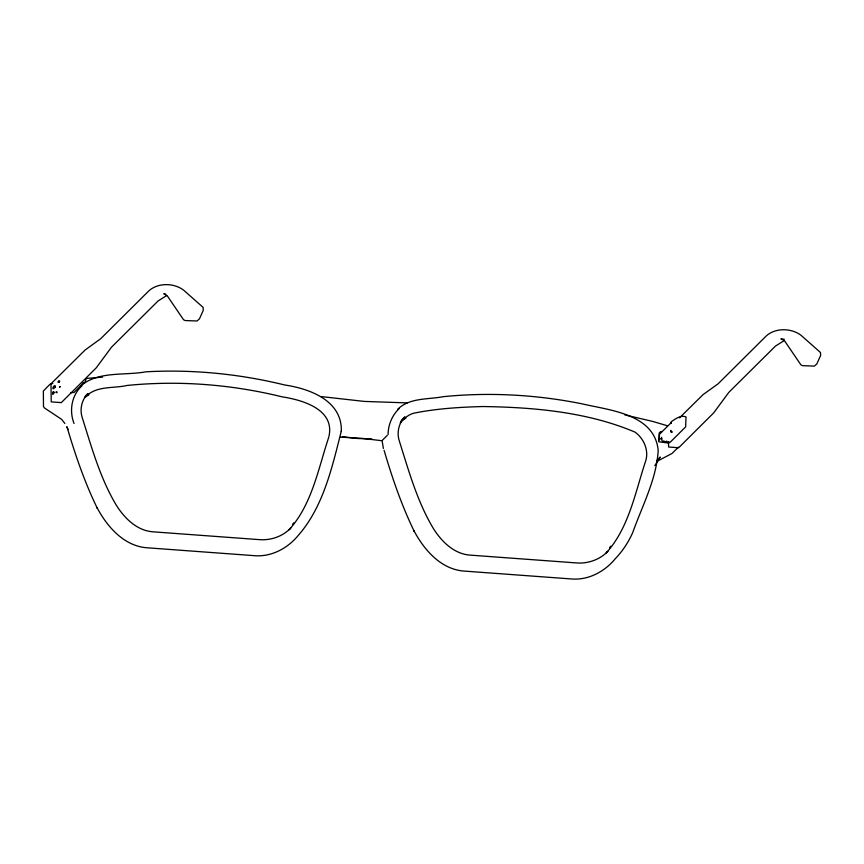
<?xml version="1.0" encoding="UTF-8"?>
<svg xmlns="http://www.w3.org/2000/svg" width="864" height="864" viewBox="0 0 864 864"><rect width="100%" height="100%" fill="white"/><g stroke="black" fill="none" stroke-linecap="round" stroke-linejoin="round"><path stroke-width="1.3" d="M55.037 392.094L54.648 392.882L53.287 391.964M55.393 386.824C55.436 383.778 52.499 387.104 52.877 388.67M661.565 437.324L662.062 440.91M56.419 391.932L56.83 392.785L56.992 391.921M86.076 379.415L84.532 382.957L82.382 383.53L83.322 383.227M388.076 434.592C388.163 424.85 392.159 415.163 399.276 408.478M59.173 382.46L59.422 381.758L58.828 382.266M341.291 431.147C332.154 467.122 323.428 506.704 298.296 535.367C287.539 548.478 271.048 557.302 253.8 555.628L147.701 547.83C124.232 546.458 107.255 526.867 96.995 507.589L97.232 508.216M53.125 391.878L52.812 394.384L53.611 391.997M53.654 388.778L53.87 387.504M328.968 436.331C334.984 409.147 301.99 399.859 282.01 396.824C231.498 384.394 178.902 380.268 127.105 385.452C113.584 388.627 96.044 385.463 85.676 396.889M59.94 386.834L59.422 387.364M328.763 437.238C318.265 468.58 312.152 504.144 289.354 529.459M54.702 387.839L55.037 386.737L54.313 387.536M654.847 465.599L660.28 457.056L656.759 460.555M60.415 386.802L59.864 386.543M57.888 382.147L58.946 380.581L59.746 381.154M292.54 524.556L293.674 522.86M609.595 547.852L610.718 546.156M400.237 422.896C403.78 418.673 408.089 414.806 413.5 413.262C436.234 408.607 459.518 407.182 482.663 406.534C533.974 407.268 587.509 411.966 635.072 432.14C643.734 438.394 648.875 450.014 645.818 460.534C635.321 491.875 629.197 527.429 606.409 552.744M659.059 440.014L660.301 438.75L661.716 438.642M678.413 447.163L672.03 453.46L656.759 461.462M81.907 385.873C71.615 395.172 69.012 410.778 74.045 423.479M83.473 383.098L74.023 392.472L70.686 392.72M85.331 396.144L87.89 393.606C81.745 399.697 79.564 409.234 82.188 417.442C91.627 447.271 100.127 478.224 116.338 505.246C124.643 518.422 137.225 531.004 153.695 531.868L259.459 539.644C270.918 540.54 282.798 536.404 290.779 528.023L289.073 529.718M401.533 420.282L404.935 416.902C398.79 422.982 396.608 432.518 399.233 440.726C408.672 470.556 417.172 501.52 433.382 528.53C441.688 541.706 454.28 554.288 470.74 555.163L576.504 562.928C587.963 563.836 599.854 559.699 607.824 551.318L606.128 553.014M382.115 440.521L387.223 435.434M679.547 417.82L703.102 394.578L718.114 383.8L766.314 335.891C775.613 327.607 791.424 327.953 801.09 335.362L820.487 352.512L820.638 355.417L816.804 363.992L814.374 366.109L802.537 365.666L800.896 364.846L785.246 341.852C784.296 339.055 776.261 338.396 784.307 339.26M80.482 386.143C98.129 370.732 124.546 375.786 145.962 371.812C192.575 369.241 239.501 373.874 284.818 385.009C309.776 388.681 342.468 400.756 341.302 431.384M397.526 409.439C409.493 397.494 428.134 399.632 443.372 396.662C489.65 392.051 536.566 394.654 582.142 403.855C609.671 410.346 654.599 413.813 658.195 450.403C656.608 479.034 642.298 505.699 632.794 532.364C628.582 542.063 622.652 551.016 615.341 558.662C604.584 571.774 588.092 580.586 570.845 578.912L464.746 571.126C441.277 569.722 424.375 550.26 414.04 530.885L414.342 531.49M663.66 441.083L665.345 441.904L666.706 441.126M84.802 397.17L88.852 394.837M401.069 420.984L405.896 418.122M166.59 295.596L158.069 300.985L111.467 347.22L96.293 367.783L61.301 402.624L51.235 401.879L50.987 383.821L85.126 349.996L100.742 338.677L148.943 290.768C158.252 282.485 174.053 282.83 183.719 290.239L203.116 307.39L203.234 310.392L199.444 318.87L197.003 320.987L185.166 320.544L183.524 319.723L167.886 296.719C167.238 294.484 160.315 293.22 165.683 294.041M783.961 340.729L775.44 346.108L728.827 392.353L713.664 412.906L678.672 447.746L668.606 447.001L668.531 441.839M383.389 448.438L382.104 440.748L362.61 438.404L340.513 437.162M52.78 383.432L49.82 384.415L43.362 391.003L43.481 406.577L44.539 408.024L61.636 419.353L64.876 423.479M86.659 378.421L102.632 377.125M371.876 438.998L357.448 438.491L342.263 436.666M407.16 402.894L364.241 401.414L321.278 396.587M662.234 431.482L660.55 431.654L659.189 433.091L658.746 441.763L668.855 443.146M663.001 441.353L670.205 442.238L685.638 426.892L686.005 416.902C680.983 414.731 675.054 418.997 671.09 421.913L671.047 423.295L671.36 422.496L659.513 434.236L659.362 439.474M624.899 414.925L652.482 421.362L667.602 425.822M671.209 431.514L672.311 432.108L670.734 431.914L670.788 430.348L670.885 430.963M414.126 531.101C401.544 505.235 392.202 477.846 384.08 450.295M97.081 507.805C84.499 481.95 75.157 454.55 67.036 427M66.82 426.816L68.072 429.419"/></g></svg>
